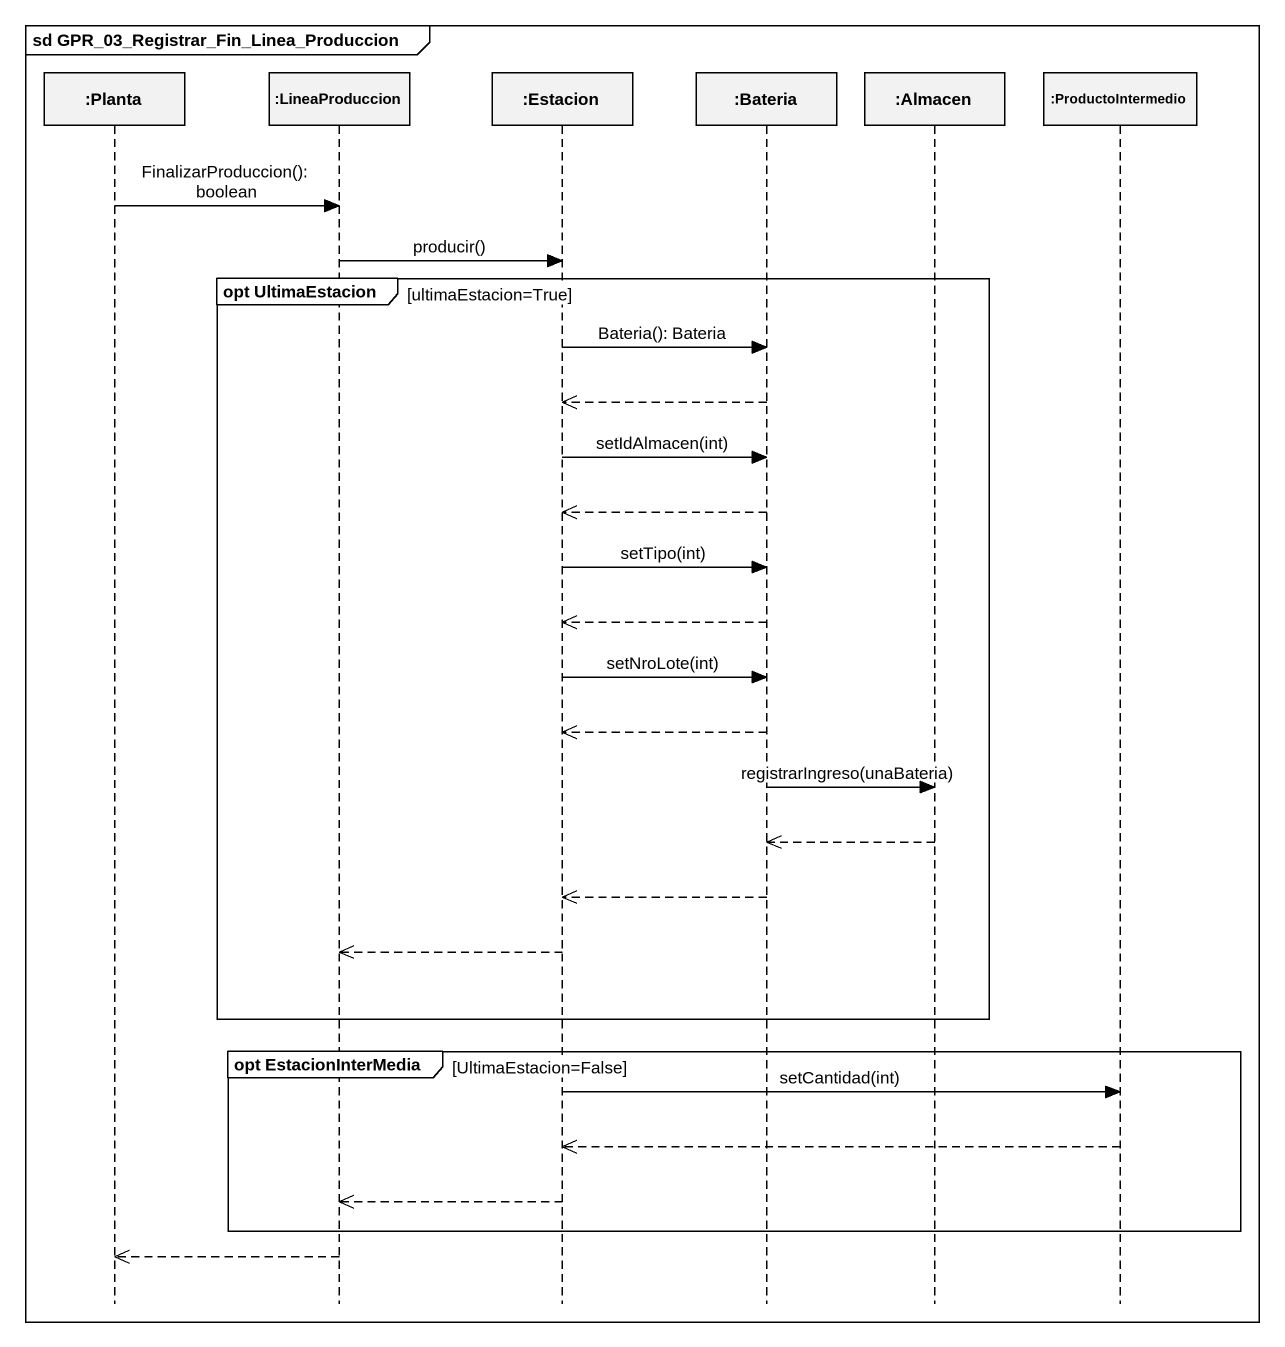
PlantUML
@startuml
mainframe sd GPR_03_Registrar_Fin_Linea_Produccion
hide footbox
participant ":Planta" as Planta
participant ":LineaProduccion" as LineaProduccion
participant ":Estacion" as Estacion
participant ":Bateria" as Bateria
participant ":Almacen" as Almacen
participant ":ProductoIntermedio" as ProductoIntermedio

Planta -> LineaProduccion : FinalizarProduccion(): boolean
LineaProduccion -> Estacion : producir()
group opt UltimaEstacion [ultimaEstacion=True]
  Estacion -> Bateria : Bateria(): Bateria
  Bateria -->> Estacion
  Estacion -> Bateria : setIdAlmacen(int)
  Bateria -->> Estacion
  Estacion -> Bateria : setTipo(int)
  Bateria -->> Estacion
  Estacion -> Bateria : setNroLote(int)
  Bateria -->> Estacion
  Bateria -> Almacen : registrarIngreso(unaBateria)
  Almacen -->> Bateria
  Bateria -->> Estacion
  Estacion -->> LineaProduccion
end
group opt EstacionInterMedia [UltimaEstacion=False]
  Estacion -> ProductoIntermedio : setCantidad(int)
  ProductoIntermedio -->> Estacion
  Estacion -->> LineaProduccion
end
LineaProduccion -->> Planta
@enduml
